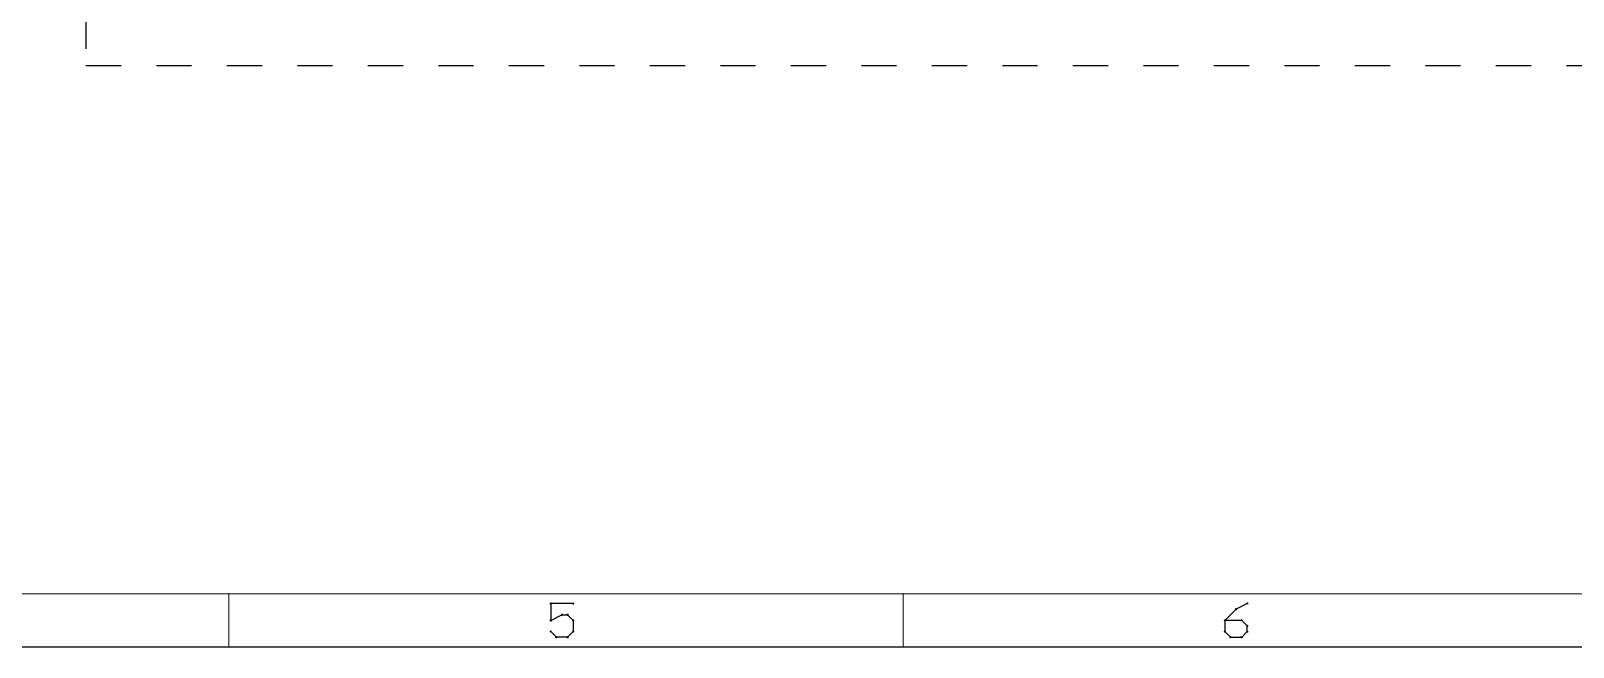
# Paper-space layout 'TEMPERATURE MODULE' of a CAD drawing. Header units: inches. Extents: x 0.5 to 16.2, y 0.3 to 10.6.
# Drawn here: x 7.788 to 12.163, y 0.349 to 2.098 of the extents above; entities that cross this region are included whole.
import ezdxf

# ---------------------------------------------------------------- set-up
doc = ezdxf.new("R2010")
doc.units = ezdxf.units.IN
doc.header["$MEASUREMENT"] = 0
doc.linetypes.add('DOT2', pattern=[0.025, 0, -0.025])
doc.layers.add('97', color=94, linetype='Continuous')
doc.layers.add('THIN_DASHED_NEON_GREEN', color=3, linetype='DOT2')

psp = doc.layouts.new('TEMPERATURE MODULE')

# ---------------------------------------------------------------- linework, layer by layer
at = {"layer": '97', "lineweight": 18}
for p, q in [((0.7, 0.5), (16, 0.5)), ((8.35, 0.35), (8.35, 0.5)), ((10.2625, 0.35), (10.2625, 0.5))]:
    psp.add_line(p, q, dxfattribs=at)
at = {"layer": '97', "lineweight": 25}
for p, q in [((9.3262, 0.4725), (9.2629, 0.4725)), ((9.2629, 0.4725), (9.2629, 0.425)), ((9.2629, 0.425), (9.2946, 0.4408)), ((9.2946, 0.4408), (9.3104, 0.4408)), ((9.3104, 0.4408), (9.3262, 0.425)), ((11.2071, 0.4567), (11.1754, 0.425)), ((11.2387, 0.4725), (11.2071, 0.4567)), ((9.3262, 0.425), (9.3262, 0.3934)), ((11.1754, 0.425), (11.1754, 0.3934)), ((11.2229, 0.425), (11.1754, 0.425)), ((11.2387, 0.4092), (11.2229, 0.425)), ((11.2387, 0.3934), (11.2387, 0.4092)), ((9.2787, 0.3776), (9.2629, 0.3934)), ((9.3104, 0.3776), (9.2787, 0.3776)), ((9.3262, 0.3934), (9.3104, 0.3776)), ((11.1754, 0.3934), (11.1912, 0.3776)), ((11.1912, 0.3776), (11.2229, 0.3776)), ((11.2229, 0.3776), (11.2387, 0.3934)), ((0.55, 0.35), (16.15, 0.35))]:
    psp.add_line(p, q, dxfattribs=at)
at = {"layer": '97', "lineweight": 18}
for centre, radius, start, end in [((8.35, 0.5), 0.000984, 0, 180), ((10.2625, 0.5), 0.000984, 0, 180), ((9.2629, 0.4725), 0.002, 90, 270), ((9.2629, 0.4725), 0.002, 0, 180), ((9.2946, 0.4408), 0.002, 90, 270), ((9.2946, 0.4408), 0.002, 296.5715, 116.5715), ((9.3104, 0.4408), 0.002, 45, 225), ((9.3104, 0.4408), 0.002, 270, 90), ((9.3262, 0.4725), 0.002, 270, 90), ((11.2071, 0.4567), 0.002, 116.5651, 296.5651), ((11.2071, 0.4567), 0.002, 315, 135), ((11.2387, 0.4725), 0.002, 296.5651, 116.5651), ((9.2629, 0.425), 0.002, 116.5586, 296.5586), ((9.2629, 0.425), 0.002, 180, 0), ((9.2629, 0.3934), 0.002, 45, 225), ((9.3262, 0.425), 0.002, 0, 180), ((9.3262, 0.425), 0.002, 225, 45), ((9.3262, 0.3934), 0.002, 315.0101, 135.0101), ((11.1754, 0.425), 0.002, 0, 180), ((11.1754, 0.425), 0.002, 90, 270), ((11.1754, 0.425), 0.002, 134.9899, 314.9899), ((11.1754, 0.3934), 0.002, 45, 225), ((11.2229, 0.425), 0.002, 45, 225), ((11.2229, 0.425), 0.002, 270, 90), ((11.2387, 0.4092), 0.002, 0, 180), ((11.2387, 0.4092), 0.002, 224.9899, 44.9899), ((11.2387, 0.3934), 0.002, 315.0101, 135.0101), ((9.2787, 0.3776), 0.002, 90, 270), ((9.2787, 0.3776), 0.002, 225, 45), ((9.3104, 0.3776), 0.002, 135.0101, 315.0101), ((9.3104, 0.3776), 0.002, 270, 90), ((9.3262, 0.3934), 0.002, 180, 0), ((11.1754, 0.3934), 0.002, 180, 0), ((11.1912, 0.3776), 0.002, 90, 270), ((11.1912, 0.3776), 0.002, 225, 45), ((11.2229, 0.3776), 0.002, 135.0101, 315.0101), ((11.2229, 0.3776), 0.002, 270, 90), ((11.2387, 0.3934), 0.002, 180, 0), ((8.35, 0.35), 0.000984, 180, 0), ((10.2625, 0.35), 0.000984, 180, 0)]:
    psp.add_arc(centre, radius, start, end, dxfattribs=at)
at = {"layer": 'THIN_DASHED_NEON_GREEN'}
for p, q in [((7.944, 9.3465), (7.944, 1.9995)), ((7.944, 1.9995), (12.9314, 1.9995))]:
    psp.add_line(p, q, dxfattribs=at)

doc.saveas('drawing.dxf')
